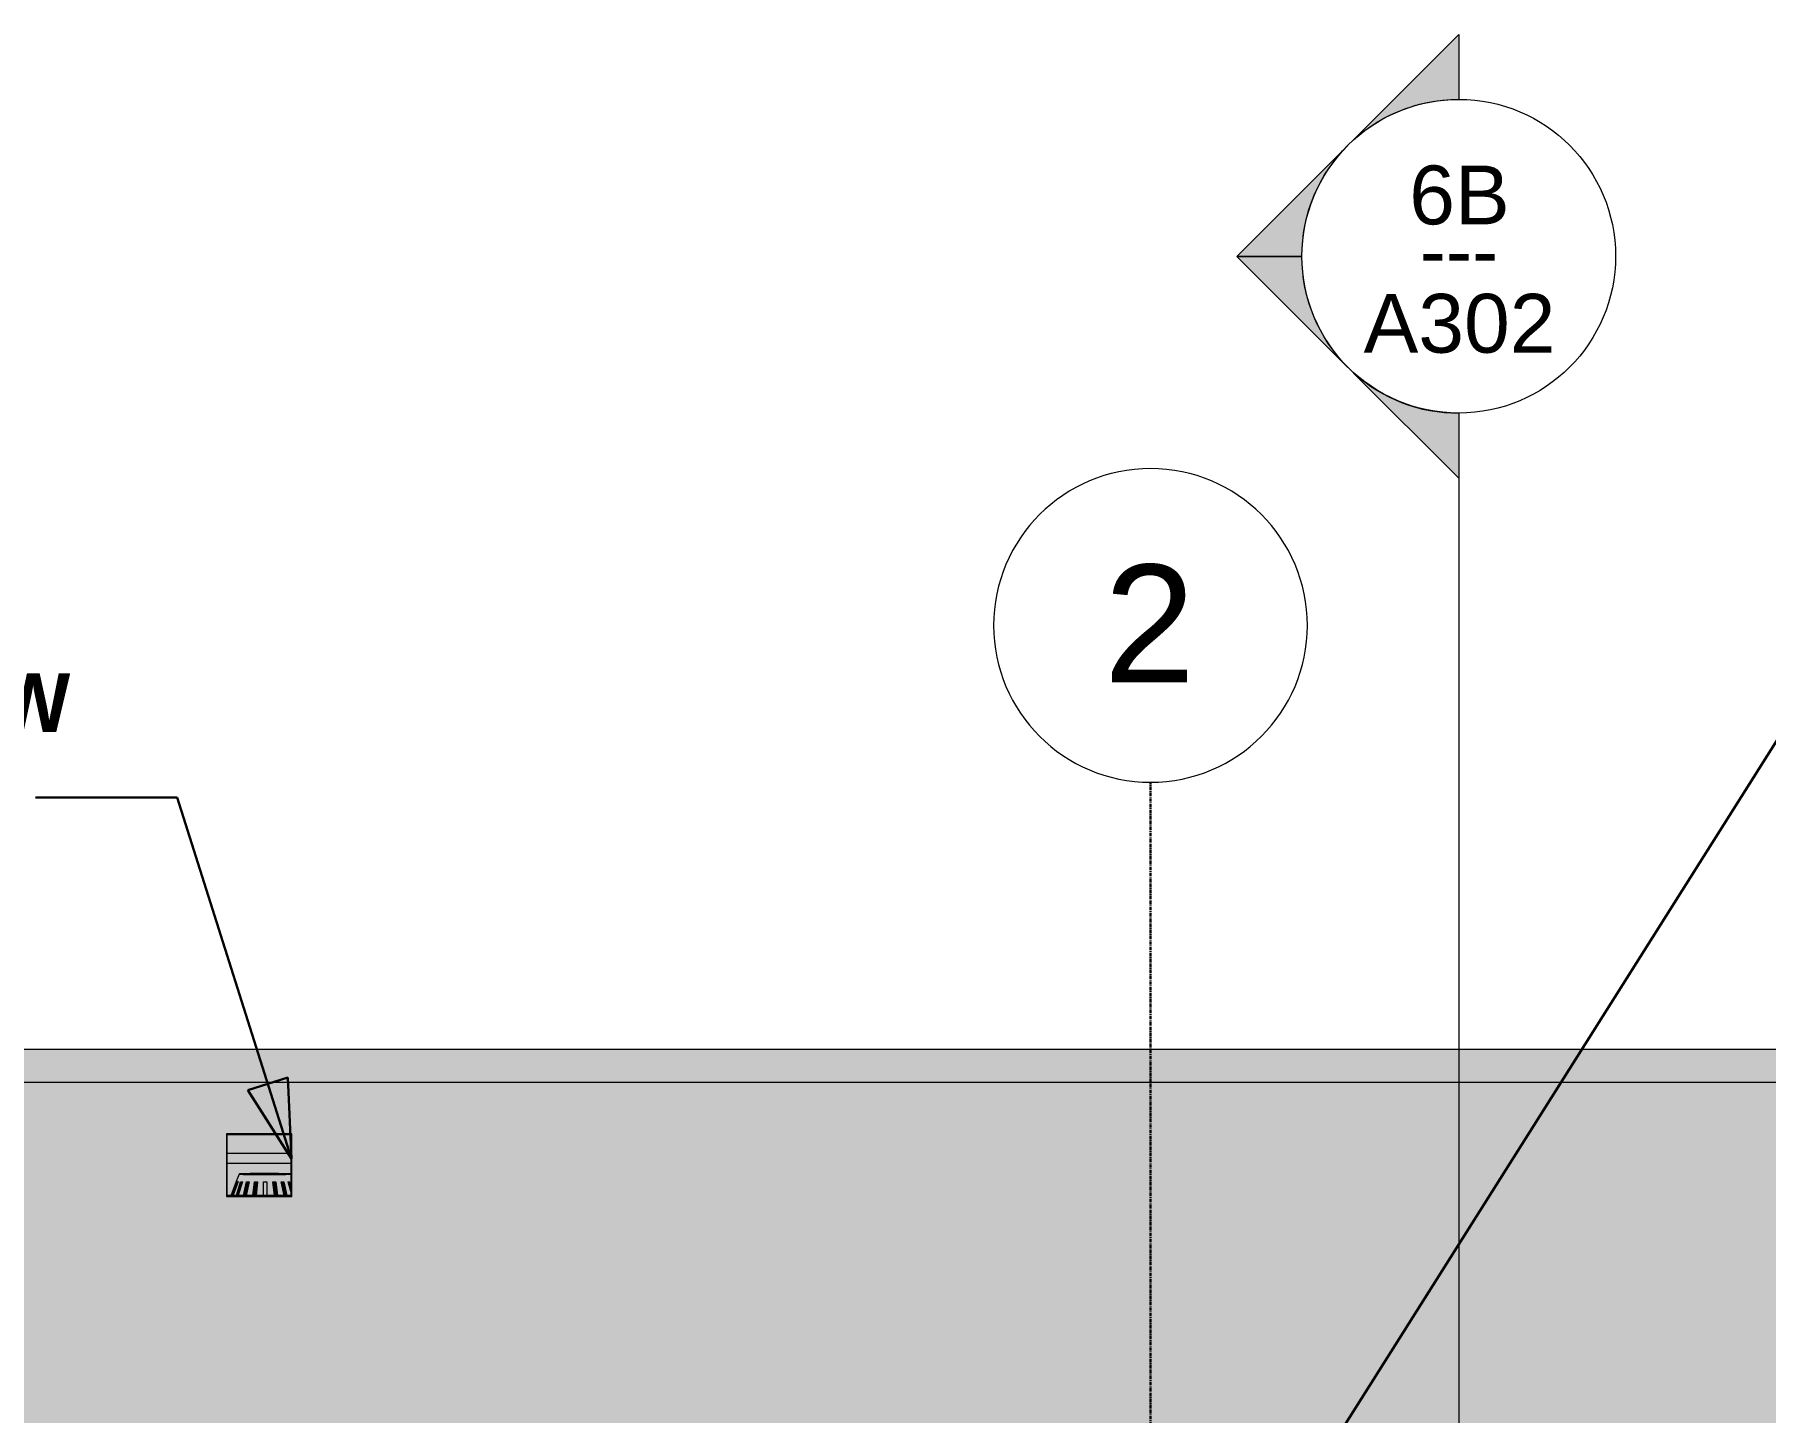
# Model space of a CAD drawing. Header units: inches. Extents: x -4168 to 4202, y -264 to 629.
# Drawn here: x -3325.1 to -3060.2, y 374.1 to 584.9 of the extents above; entities that cross this region are included whole.
import ezdxf

# ---------------------------------------------------------------- set-up
doc = ezdxf.new("R2010")
doc.units = ezdxf.units.IN
doc.header["$MEASUREMENT"] = 0
doc.linetypes.add('Grid Line 1_2__2_', pattern=[0.875, 0.5, -0.125, 0.125, -0.125])
for name, color, linetype, lineweight in [('0-1', 7, 'Continuous', 5), ('0-3', 165, 'Continuous', 5), ('A-FLOR-1', 192, 'Continuous', 5), ('A-FLOR-2', 192, 'Continuous', 9), ('A-GENM', 5, 'Continuous', 9), ('A-ROOF-1', 132, 'Continuous', 5), ('A-ROOF-2', 132, 'Continuous', 9), ('A-WALL-3', 113, 'Continuous', 9), ('A-WALL-PATT-3', 111, 'Continuous', 9), ('G-ANNO-SYMB', 111, 'Continuous', 9), ('G-ANNO-TEXT', 231, 'Continuous', 30), ('G-ANNO-TEXT-1', 231, 'Continuous', 9), ('M-EQPM', 50, 'Continuous', 9), ('S-GRID-1', 1, 'Grid Line 1_2__2_', 30), ('S-GRID-IDEN', 1, 'Continuous', 9), ('S-GRID-IDEN-1', 147, 'Continuous', 9)]:
    doc.layers.add(name, color=color, linetype=linetype, lineweight=lineweight)
doc.styles.add('Arial', font='arial.ttf', dxfattribs={"height": 9})
doc.styles.add('Arial_1', font='arial.ttf', dxfattribs={"height": 18})
doc.styles.add('Century Gothic', font='ufonts.com_century-gothic.ttf', dxfattribs={"height": 9})
doc.styles.add('Century Gothic_B', font='GOTHICB.TTF', dxfattribs={"height": 9})

# ---------------------------------------------------------------- blocks, each defined once
blk = doc.blocks.new('Grid - Grid Head - Circle-1738874-BUILDING ELEVATION - WEST')
at = {"layer": 'S-GRID-IDEN-1'}
for start, end in [(0, 180), (180, 360)]:
    blk.add_arc((-3481.32, 494.5), 24, start, end, dxfattribs=at)
blk = doc.blocks.new('CTR - 1st Phase - Structure_rvt-1-BUILDING ELEVATION - WEST')
at = {"layer": 'S-GRID-1'}
blk.add_line((-3154.32, -159.84), (-3154.32, 470.5), dxfattribs=at)
at = {"layer": '0-3'}
blk.add_blockref('Grid - Grid Head - Circle-1738874-BUILDING ELEVATION - WEST', (327, 0), dxfattribs=at)
at = {"layer": 'S-GRID-IDEN', "insert": (-3161.45, 503.79), "char_height": 18, "width": 16.968, "attachment_point": 1, "style": 'Arial_1'}
blk.add_mtext('2', dxfattribs=at)
blk = doc.blocks.new('Basic Wall _ EXT - FIBER CEMENT - SMALL - ___-2145937-BUILDING ELEVATION - WEST')
at = {"layer": 'A-WALL-3'}
blk.add_hatch(color=256, dxfattribs=at).paths.add_polyline_path([(-2965.94, 424.54), (-2061.36, 424.54), (-2061.36, 429.66), (-3867.29, 429.66), (-3867.29, 424.54), (-2974.32, 424.54)], flags=0)
for p, q in [((-3867.29, 429.66), (-2061.36, 429.66)), ((-2061.36, 424.54), (-3867.29, 424.54))]:
    blk.add_line(p, q, dxfattribs=at)
blk = doc.blocks.new('Family1 - SCUPPER - east_west-2920096-BUILDING ELEVATION - WEST')
at = {"layer": 'A-GENM'}
h = blk.add_hatch(color=256, dxfattribs=at)
h.paths.add_polyline_path([(-3292.55, 407.13), (-3285.72, 407.13), (-3285.72, 416.73), (-3295.72, 416.73), (-3295.72, 407.13), (-3292.69, 407.13)], flags=0)
h.paths.add_polyline_path([(-3295.59, 407.25), (-3295.6, 407.25), (-3295.6, 416.6), (-3285.85, 416.6), (-3285.85, 407.25), (-3295.45, 407.25)], flags=0)
for p, q in [((-3285.72, 416.73), (-3295.72, 416.73)), ((-3295.72, 416.73), (-3295.72, 407.13)), ((-3295.6, 407.25), (-3295.6, 416.6)), ((-3295.6, 416.6), (-3285.85, 416.6)), ((-3285.85, 416.6), (-3285.85, 407.25)), ((-3285.72, 407.13), (-3285.72, 416.73)), ((-3295.72, 407.13), (-3285.72, 407.13)), ((-3285.85, 407.25), (-3295.6, 407.25))]:
    blk.add_line(p, q, dxfattribs=at)
blk = doc.blocks.new('22142613 - Roof Drains - Type A - 15_ Strainer - 8_ Drain-V26-BUILDING ELEVATION - WEST')
at = {"layer": 'M-EQPM'}
for points in [[(-3293.16, 407.25), (-3293.1, 407.28), (-3292.59, 409.36), (-3292.24, 409.34), (-3292.7, 407.25), (-3291.66, 407.27), (-3291.42, 409.34), (-3290.95, 409.34), (-3291.19, 407.25), (-3290.04, 407.26), (-3290.04, 409.34), (-3289.54, 409.34), (-3289.53, 407.25), (-3288.38, 407.26), (-3288.59, 409.34), (-3288.15, 409.34), (-3287.9, 407.25), (-3286.87, 407.27), (-3287.34, 409.35), (-3286.93, 409.34), (-3286.46, 407.25), (-3285.85, 407.29), (-3285.89, 408.03), (-3286.3, 409.37), (-3286.01, 409.36), (-3285.85, 408.83), (-3285.85, 410.54), (-3286.55, 410.5), (-3288.63, 410.47), (-3292.32, 410.48), (-3293.8, 410.51), (-3294.99, 407.25), (-3294.87, 407.25), (-3294.09, 409.41), (-3293.96, 409.37), (-3294.69, 407.25), (-3294.21, 407.25), (-3293.56, 409.38), (-3293.28, 409.34), (-3293.91, 407.25), (-3293.56, 407.25)], [(-3290.13, 410.47), (-3286.37, 410.51), (-3285.91, 410.56), (-3286.37, 410.59), (-3288.63, 410.62), (-3292.23, 410.61), (-3293.79, 410.55), (-3293.02, 410.5), (-3290.95, 410.47), (-3290.48, 410.47)], [(-3294.84, 407.25), (-3294.72, 407.26), (-3293.95, 409.4), (-3294.1, 409.37), (-3294.87, 407.25)], [(-3294.21, 407.25), (-3293.91, 407.28), (-3293.27, 409.37), (-3293.56, 409.36), (-3294.2, 407.3)], [(-3293.11, 407.25), (-3292.7, 407.27), (-3292.23, 409.35), (-3292.64, 409.34), (-3293.1, 407.27)], [(-3291.19, 407.25), (-3290.98, 409.34), (-3291.42, 409.34), (-3291.66, 407.25), (-3291.21, 407.25)], [(-3288.38, 407.25), (-3287.91, 407.27), (-3288.15, 409.34), (-3288.63, 409.34), (-3288.38, 407.26)], [(-3286.51, 407.25), (-3286.47, 407.28), (-3286.98, 409.36), (-3287.34, 409.34), (-3286.87, 407.25)], [(-3285.85, 407.89), (-3285.85, 408.83), (-3286.02, 409.38), (-3286.3, 409.36), (-3285.89, 408.03)]]:
    blk.add_hatch(color=256, dxfattribs=at).paths.add_polyline_path(points, flags=0)
for p, q in [((-3293.79, 410.55), (-3294.21, 409.43)), ((-3293.1, 407.28), (-3292.64, 409.36)), ((-3292.23, 409.35), (-3292.7, 407.27)), ((-3291.66, 407.26), (-3291.42, 409.34)), ((-3290.95, 409.34), (-3291.19, 407.26)), ((-3290.04, 407.26), (-3290.04, 409.34)), ((-3289.54, 409.34), (-3289.54, 407.26)), ((-3288.38, 407.26), (-3288.63, 409.34)), ((-3288.15, 409.34), (-3287.91, 407.26)), ((-3286.87, 407.27), (-3287.34, 409.35)), ((-3286.94, 409.36), (-3286.47, 407.28)), ((-3285.85, 407.89), (-3286.3, 409.37)), ((-3286.02, 409.38), (-3285.85, 408.83))]:
    blk.add_line(p, q, dxfattribs=at)
at = {"layer": 'M-EQPM', "flags": 128}
for points in [[(-3294.21, 409.43), (-3295, 407.36), (-3295.04, 407.24)], [(-3294.87, 407.25), (-3294.84, 407.34), (-3294.09, 409.41)], [(-3293.95, 409.4), (-3294.7, 407.33), (-3294.72, 407.25)], [(-3294.21, 407.25), (-3294.19, 407.31), (-3293.56, 409.38)], [(-3293.27, 409.37), (-3293.91, 407.3), (-3293.92, 407.25)]]:
    blk.add_lwpolyline(points, dxfattribs=at)
at = {"layer": 'M-EQPM'}
for centre, major_axis, start_param, end_param in [((-3289.79, 410.55), (4, 0), 0.096118, 3.133754), ((-3289.79, 410.55), (4, 0), 3.141593, 6.192746), ((-3289.79, 409.43), (4.43, 0), 3.141593, 3.157508), ((-3289.79, 409.43), (4.43, 0), 3.100973, 3.141593), ((-3289.79, 409.43), (4.43, 0), 3.375724, 3.488791), ((-3289.79, 409.43), (4.43, 0), 3.693397, 3.806455), ((-3289.79, 409.43), (4.43, 0), 4.013027, 4.126075), ((-3289.79, 409.43), (4.43, 0), 4.334077, 4.447116), ((-3289.79, 409.43), (4.43, 0), 4.655871, 4.768907), ((-3289.79, 409.43), (4.43, 0), 4.977662, 5.090701), ((-3289.79, 409.43), (4.43, 0), 5.298703, 5.411751), ((-3289.79, 409.43), (4.43, 0), 5.618323, 5.731381)]:
    blk.add_ellipse(centre, major_axis=major_axis, ratio=0.020571, start_param=start_param, end_param=end_param, dxfattribs=at)
blk = doc.blocks.new('Section - Section Head - Filled-22785-BUILDING ELEVATION - WEST')
at = {"layer": 'G-ANNO-SYMB'}
h = blk.add_hatch(color=256, dxfattribs=at)
edge = h.paths.add_edge_path(flags=0)
edge.add_line((-3123.25, -67.47), (-3107.15, -51.37))
edge.add_line((-3107.15, -51.37), (-3107.15, -61.28))
edge.add_arc((-3107.15, -85.31), 24.03, 90, 132.0784)
h = blk.add_hatch(color=256, dxfattribs=at)
edge = h.paths.add_edge_path(flags=0)
edge.add_arc((-3107.15, -85.31), 24, 135, 180)
edge.add_line((-3131.15, -85.31), (-3141.09, -85.31))
edge.add_line((-3141.09, -85.31), (-3124.12, -68.34))
h = blk.add_hatch(color=256, dxfattribs=at)
edge = h.paths.add_edge_path(flags=0)
edge.add_line((-3124.12, -102.28), (-3141.09, -85.31))
edge.add_line((-3141.09, -85.31), (-3131.15, -85.31))
edge.add_arc((-3107.15, -85.31), 24, 180, 225)
h = blk.add_hatch(color=256, dxfattribs=at)
edge = h.paths.add_edge_path(flags=0)
edge.add_arc((-3107.15, -85.31), 24.03, 227.9216, 270)
edge.add_line((-3107.15, -109.34), (-3107.15, -119.25))
edge.add_line((-3107.15, -119.25), (-3123.25, -103.14))
for p, q in [((-3107.15, -51.37), (-3123.25, -67.47)), ((-3107.15, -61.28), (-3107.15, -51.37)), ((-3124.12, -68.34), (-3141.09, -85.31)), ((-3131.15, -85.31), (-3141.09, -85.31)), ((-3141.09, -85.31), (-3124.12, -102.28)), ((-3141.09, -85.31), (-3131.15, -85.31)), ((-3123.25, -103.14), (-3107.15, -119.25)), ((-3107.15, -119.25), (-3107.15, -109.34))]:
    blk.add_line(p, q, dxfattribs=at)
for centre, radius, start, end in [((-3107.15, -85.34), 24, 90, 270), ((-3107.15, -85.31), 24.03, 90, 132.0784), ((-3107.15, -85.34), 24, 270, 90), ((-3107.15, -85.31), 24, 135, 180), ((-3107.15, -85.31), 24, 180, 225), ((-3107.15, -85.31), 24.03, 227.9216, 270)]:
    blk.add_arc(centre, radius, start, end, dxfattribs=at)

msp = doc.modelspace()

# ---------------------------------------------------------------- hatches: boundary and pattern name
at = {"layer": 'A-FLOR-1'}
h = msp.add_hatch(color=256, dxfattribs=at)
h.paths.add_polyline_path([(-2637.5221, 407.25), (-2636.7767, 407.25), (-2635.5237, 410.5461), (-2634.9352, 410.5866), (-2633.0487, 410.6271), (-2633.0487, 413.7085), (-2642.7987, 413.7085), (-2642.7987, 412.198), (-2641.7487, 412.198), (-2641.7487, 407.25), (-2639.1487, 407.25)], flags=0)
h.paths.add_polyline_path([(-3288.5406, 412.198), (-3285.8487, 412.198), (-3285.8487, 413.7085), (-3295.5987, 413.7085), (-3295.5987, 412.198), (-3292.7302, 412.198)], flags=0)
h.paths.add_polyline_path([(-2940.8017, 412.198), (-2940.2487, 412.198), (-2940.2487, 413.7085), (-2949.9987, 413.7085), (-2949.9987, 412.198), (-2944.9913, 412.198)], flags=0)
at = {"layer": 'A-ROOF-1'}
h = msp.add_hatch(color=256, dxfattribs=at)
h.paths.add_polyline_path([(-2941.2737, 407.25), (-2941.2737, 409.3379), (-2941.7737, 409.3362), (-2941.7737, 407.25)], flags=0)
h.paths.add_polyline_path([(-3560.9237, 407.25), (-3560.9237, 409.3379), (-3561.4237, 409.3362), (-3561.4237, 407.25)], flags=0)
h.paths.add_polyline_path([(-2642.7987, 407.25), (-2641.7487, 407.25), (-2641.7487, 412.1604), (-2642.7987, 412.1166), (-2642.7987, 407.3596)], flags=0)
h.paths.add_polyline_path([(-3295.5987, 407.25), (-3295.0392, 407.25), (-3293.7862, 410.5461), (-3293.1977, 410.5866), (-3290.9465, 410.6236), (-3287.3375, 410.6096), (-3285.8487, 410.6271), (-3285.8487, 412.1604), (-3295.5987, 412.1604), (-3295.5987, 407.337)], flags=0)
h.paths.add_polyline_path([(-3554.6487, 407.25), (-3554.6487, 411.5801), (-3564.3987, 411.5801), (-3564.3987, 410.5933), (-3562.334, 410.6236), (-3558.725, 410.6096), (-3557.1737, 410.5461), (-3555.9208, 407.25), (-3555.1754, 407.25)], flags=0)
h.paths.add_polyline_path([(-2373.9987, 407.25), (-2370.7767, 407.25), (-2369.5237, 410.5461), (-2368.9352, 410.5866), (-2366.684, 410.6236), (-2364.2487, 410.6271), (-2364.2487, 416.6016), (-2373.9987, 416.6016), (-2373.9987, 407.3596)], flags=0)
h.paths.add_polyline_path([(-2365.7737, 407.25), (-2365.2737, 407.2597), (-2365.2737, 409.3379), (-2365.7737, 409.3362), (-2365.7737, 407.2543)], flags=0)
h.paths.add_polyline_path([(-2946.7767, 407.25), (-2945.5237, 410.5461), (-2944.9352, 410.5866), (-2942.684, 410.6236), (-2940.2487, 410.6271), (-2940.2487, 412.1604), (-2949.9987, 412.1604), (-2949.9987, 407.25), (-2946.9117, 407.25)], flags=0)
h.paths.add_polyline_path([(-3289.5362, 407.25), (-3289.5362, 409.3379), (-3290.0362, 409.3362), (-3290.0362, 407.25)], flags=0)
h.paths.add_polyline_path([(-2633.0487, 413.7085), (-2633.0487, 416.6016), (-2642.7987, 416.6016), (-2642.7987, 413.7085), (-2639.1487, 413.7085)], flags=0)
h.paths.add_polyline_path([(-2949.181, 413.7085), (-2940.2487, 413.7085), (-2940.2487, 416.6016), (-2949.9987, 416.6016), (-2949.9987, 413.7085)], flags=0)
h.paths.add_polyline_path([(-3292.7302, 413.7085), (-3285.8487, 413.7085), (-3285.8487, 416.6016), (-3295.5987, 416.6016), (-3295.5987, 413.7085)], flags=0)
at = {"layer": 'A-WALL-PATT-3'}
h = msp.add_hatch(dxfattribs=at)
h.set_pattern_fill('FP_2', color=256, style=0, pattern_type=2)
h.set_pattern_definition([(0, (-3826.77, 140.604), (-38.4, 76.8), [0.392, -38.007]), (0, (-3826.77, 140.996), (-38.4, 76.8), [0.392, -38.007]), (0, (-3826.77, 150.204), (-38.4, 76.8), [0.392, -38.007]), (0, (-3826.77, 150.596), (-38.4, 76.8), [0.392, -38.007]), (0, (-3826.77, 159.804), (-38.4, 76.8), [0.392, -38.007]), (0, (-3826.77, 160.196), (-38.4, 76.8), [0.392, -38.007]), (0, (-3826.77, 169.404), (-38.4, 76.8), [0.392, -38.007]), (0, (-3826.77, 169.796), (-38.4, 76.8), [0.392, -38.007]), (0, (-3826.77, 179.004), (-38.4, 76.8), [0.392, -38.007]), (0, (-3826.77, 179.396), (-38.4, 76.8), [0.392, -38.007]), (0, (-3826.77, 188.604), (-38.4, 76.8), [0.392, -38.007]), (0, (-3826.77, 188.996), (-38.4, 76.8), [0.392, -38.007]), (0, (-3826.77, 198.204), (-38.4, 76.8), [0.392, -38.007]), (0, (-3826.77, 198.596), (-38.4, 76.8), [0.392, -38.007]), (0, (-3826.77, 207.804), (-38.4, 76.8), [0.392, -38.007]), (0, (-3826.77, 208.196), (-38.4, 76.8), [0.392, -38.007]), (0, (-3791.87, 140.604), (-38.4, 76.8), [0.392, -38.007]), (0, (-3791.87, 140.996), (-38.4, 76.8), [0.392, -38.007]), (0, (-3791.87, 150.204), (-38.4, 76.8), [0.392, -38.007]), (0, (-3791.87, 150.596), (-38.4, 76.8), [0.392, -38.007]), (0, (-3791.87, 159.804), (-38.4, 76.8), [0.392, -38.007]), (0, (-3791.87, 160.196), (-38.4, 76.8), [0.392, -38.007]), (0, (-3791.87, 169.404), (-38.4, 76.8), [0.392, -38.007]), (0, (-3791.87, 169.796), (-38.4, 76.8), [0.392, -38.007]), (0, (-3791.87, 179.004), (-38.4, 76.8), [0.392, -38.007]), (0, (-3791.87, 179.396), (-38.4, 76.8), [0.392, -38.007]), (0, (-3791.87, 188.604), (-38.4, 76.8), [0.392, -38.007]), (0, (-3791.87, 188.996), (-38.4, 76.8), [0.392, -38.007]), (0, (-3791.87, 198.204), (-38.4, 76.8), [0.392, -38.007]), (0, (-3791.87, 198.596), (-38.4, 76.8), [0.392, -38.007]), (0, (-3791.87, 207.804), (-38.4, 76.8), [0.392, -38.007]), (0, (-3791.87, 208.196), (-38.4, 76.8), [0.392, -38.007]), (90, (-3828.51, 136), (-38.4, 2e-15), [76.8, 0, 0, 0]), (90, (-3828.136, 136), (-38.4, 2e-15), [76.8, 0, 0, 0]), (90, (-3826.77, 140.604), (-38.4, 2e-15), [0.392, -76.407]), (90, (-3826.77, 150.204), (-38.4, 2e-15), [0.392, -76.407]), (90, (-3826.77, 159.804), (-38.4, 2e-15), [0.392, -76.407]), (90, (-3826.77, 169.404), (-38.4, 2e-15), [0.392, -76.407]), (90, (-3826.77, 179.004), (-38.4, 2e-15), [0.392, -76.407]), (90, (-3826.77, 188.604), (-38.4, 2e-15), [0.392, -76.407]), (90, (-3826.77, 198.204), (-38.4, 2e-15), [0.392, -76.407]), (90, (-3826.77, 207.804), (-38.4, 2e-15), [0.392, -76.407]), (90, (-3826.377, 140.604), (-38.4, 2e-15), [0.392, -76.407]), (90, (-3826.377, 150.204), (-38.4, 2e-15), [0.392, -76.407]), (90, (-3826.377, 159.804), (-38.4, 2e-15), [0.392, -76.407]), (90, (-3826.377, 169.404), (-38.4, 2e-15), [0.392, -76.407]), (90, (-3826.377, 179.004), (-38.4, 2e-15), [0.392, -76.407]), (90, (-3826.377, 188.604), (-38.4, 2e-15), [0.392, -76.407]), (90, (-3826.377, 198.204), (-38.4, 2e-15), [0.392, -76.407]), (90, (-3826.377, 207.804), (-38.4, 2e-15), [0.392, -76.407]), (90, (-3791.87, 140.604), (-38.4, 2e-15), [0.392, -76.407]), (90, (-3791.87, 150.204), (-38.4, 2e-15), [0.392, -76.407]), (90, (-3791.87, 159.804), (-38.4, 2e-15), [0.392, -76.407]), (90, (-3791.87, 169.404), (-38.4, 2e-15), [0.392, -76.407]), (90, (-3791.87, 179.004), (-38.4, 2e-15), [0.392, -76.407]), (90, (-3791.87, 188.604), (-38.4, 2e-15), [0.392, -76.407]), (90, (-3791.87, 198.204), (-38.4, 2e-15), [0.392, -76.407]), (90, (-3791.87, 207.804), (-38.4, 2e-15), [0.392, -76.407]), (90, (-3791.477, 140.604), (-38.4, 2e-15), [0.392, -76.407]), (90, (-3791.477, 150.204), (-38.4, 2e-15), [0.392, -76.407]), (90, (-3791.477, 159.804), (-38.4, 2e-15), [0.392, -76.407]), (90, (-3791.477, 169.404), (-38.4, 2e-15), [0.392, -76.407]), (90, (-3791.477, 179.004), (-38.4, 2e-15), [0.392, -76.407]), (90, (-3791.477, 188.604), (-38.4, 2e-15), [0.392, -76.407]), (90, (-3791.477, 198.204), (-38.4, 2e-15), [0.392, -76.407]), (90, (-3791.477, 207.804), (-38.4, 2e-15), [0.392, -76.407]), (180, (-3790.11, 136), (-38.4, 76.8), [38.025, -0.375]), (180, (-3790.11, 145.6), (-38.4, 76.8), [38.025, -0.375]), (180, (-3790.11, 155.2), (-38.4, 76.8), [38.025, -0.375]), (180, (-3790.11, 164.8), (-38.4, 76.8), [38.025, -0.375]), (180, (-3790.11, 174.4), (-38.4, 76.8), [38.025, -0.375]), (180, (-3790.11, 184), (-38.4, 76.8), [38.025, -0.375]), (180, (-3790.11, 193.6), (-38.4, 76.8), [38.025, -0.375]), (180, (-3790.11, 203.2), (-38.4, 76.8), [38.025, -0.375])])
h.paths.add_polyline_path([(-3851.8487, 349.5), (-3713.1237, 349.5), (-3713.1237, 362.7994), (-3713.5899, 362.8607), (-3714.3737, 363.1854), (-3715.0468, 363.7019), (-3715.5633, 364.375), (-3715.888, 365.1588), (-3715.9987, 366), (-3715.888, 366.8411), (-3715.5633, 367.625), (-3715.0468, 368.2981), (-3714.3737, 368.8146), (-3713.5899, 369.1392), (-3712.7487, 369.25), (-3711.9076, 369.1392), (-3711.1237, 368.8146), (-3710.4506, 368.2981), (-3709.9342, 367.625), (-3709.6095, 366.8411), (-3709.4987, 366), (-3709.6095, 365.1588), (-3709.9342, 364.375), (-3710.4506, 363.7019), (-3711.1237, 363.1854), (-3711.9076, 362.8607), (-3712.3737, 362.7994), (-3712.3737, 349.5), (-3597.9237, 349.5), (-3597.9237, 362.7994), (-3598.3899, 362.8607), (-3599.1737, 363.1854), (-3599.8468, 363.7019), (-3600.3633, 364.375), (-3600.688, 365.1588), (-3600.7987, 366), (-3600.688, 366.8411), (-3600.3633, 367.625), (-3599.8468, 368.2981), (-3599.1737, 368.8146), (-3598.3899, 369.1392), (-3597.5487, 369.25), (-3596.7076, 369.1392), (-3595.9237, 368.8146), (-3595.2506, 368.2981), (-3594.7342, 367.625), (-3594.4095, 366.8411), (-3594.3042, 365.9585), (-3594.4095, 365.1588), (-3594.7342, 364.375), (-3595.2506, 363.7019), (-3595.9237, 363.1854), (-3596.7076, 362.8607), (-3597.1737, 362.7994), (-3597.1737, 349.5), (-3060.3237, 349.5), (-3060.3237, 362.7994), (-3060.7899, 362.8607), (-3061.5737, 363.1854), (-3062.2468, 363.7019), (-3062.7633, 364.375), (-3063.088, 365.1588), (-3063.1987, 366), (-3063.088, 366.8411), (-3062.7633, 367.625), (-3062.2468, 368.2981), (-3061.5737, 368.8146), (-3060.7899, 369.1392), (-3059.9487, 369.25), (-3059.1076, 369.1392), (-3058.3237, 368.8146), (-3057.6506, 368.2981), (-3057.1342, 367.625), (-3056.8095, 366.8411), (-3056.6987, 366), (-3056.8095, 365.1588), (-3057.1342, 364.375), (-3057.6506, 363.7019), (-3058.3237, 363.1854), (-3059.1076, 362.8607), (-3059.5737, 362.7994), (-3059.5737, 349.5), (-2945.1237, 349.5), (-2945.1237, 362.7994), (-2945.5899, 362.8607), (-2946.3737, 363.1854), (-2947.0468, 363.7019), (-2947.5633, 364.375), (-2947.888, 365.1588), (-2947.9987, 366), (-2947.888, 366.8411), (-2947.5633, 367.625), (-2947.0468, 368.2981), (-2946.3737, 368.8146), (-2945.5899, 369.1392), (-2944.7487, 369.25), (-2943.9076, 369.1392), (-2943.1237, 368.8146), (-2942.4506, 368.2981), (-2941.9342, 367.625), (-2941.6095, 366.8411), (-2941.4987, 366), (-2941.6095, 365.1588), (-2941.9342, 364.375), (-2942.4506, 363.7019), (-2943.1237, 363.1854), (-2943.9076, 362.8607), (-2944.3737, 362.7994), (-2944.3737, 349.5), (-2791.5237, 349.5), (-2791.5237, 362.7994), (-2791.9899, 362.8607), (-2792.7737, 363.1854), (-2793.4468, 363.7019), (-2793.9633, 364.375), (-2794.288, 365.1588), (-2794.3987, 366), (-2794.288, 366.8411), (-2793.9633, 367.625), (-2793.4468, 368.2981), (-2792.7737, 368.8146), (-2791.9899, 369.1392), (-2791.1487, 369.25), (-2790.3076, 369.1392), (-2789.5237, 368.8146), (-2788.8506, 368.2981), (-2788.3342, 367.625), (-2788.0095, 366.8411), (-2787.8987, 366), (-2788.0095, 365.1588), (-2788.3342, 364.375), (-2788.8506, 363.7019), (-2789.5237, 363.1854), (-2790.3076, 362.8607), (-2790.7737, 362.7994), (-2790.7737, 349.5), (-2676.3237, 349.5), (-2676.3237, 362.7994), (-2676.7899, 362.8607), (-2677.5737, 363.1854), (-2678.2468, 363.7019), (-2678.7633, 364.375), (-2679.088, 365.1588), (-2679.1987, 366), (-2679.088, 366.8411), (-2678.7633, 367.625), (-2678.2468, 368.2981), (-2677.5737, 368.8146), (-2676.7899, 369.1392), (-2675.9487, 369.25), (-2675.1076, 369.1392), (-2674.3237, 368.8146), (-2673.6506, 368.2981), (-2673.1342, 367.625), (-2672.8095, 366.8411), (-2672.6987, 366), (-2672.8095, 365.1588), (-2673.1342, 364.375), (-2673.6506, 363.7019), (-2674.3237, 363.1854), (-2675.1076, 362.8607), (-2675.5737, 362.7994), (-2675.5737, 349.5), (-2068.4237, 349.5), (-2068.4237, 424.5388), (-3851.8487, 424.5388), (-3851.8487, 359.4986)], flags=0)
h.paths.add_polyline_path([(-2949.9987, 407.125), (-2950.1237, 407.125), (-2950.1237, 416.7266), (-2940.1237, 416.7266), (-2940.1237, 407.125), (-2949.181, 407.125)], flags=0)
h.paths.add_polyline_path([(-3554.5237, 407.125), (-3564.5237, 407.125), (-3564.5237, 416.7266), (-3554.5237, 416.7266), (-3554.5237, 407.25)], flags=0)
h.paths.add_polyline_path([(-2364.1237, 407.125), (-2374.1237, 407.125), (-2374.1237, 416.7266), (-2364.1237, 416.7266), (-2364.1237, 407.25)], flags=0)
h.paths.add_polyline_path([(-3295.5987, 407.125), (-3295.7237, 407.125), (-3295.7237, 416.7266), (-3285.7237, 416.7266), (-3285.7237, 407.125), (-3292.7302, 407.125)], flags=0)
h.paths.add_polyline_path([(-2633.0487, 407.125), (-2642.9237, 407.125), (-2642.9237, 416.7266), (-2632.9237, 416.7266), (-2632.9237, 407.125)], flags=0)
at = {"layer": 'G-ANNO-TEXT'}
msp.add_hatch(color=256, dxfattribs=at).paths.add_polyline_path([(-3285.772, 412.9008), (-3286.3255, 425.3118), (-3292.4568, 423.3723)], flags=0)

# ---------------------------------------------------------------- linework, layer by layer
at = {"layer": 'A-FLOR-2'}
for p, q in [((-3285.8487, 413.7085), (-3295.5987, 413.7085)), ((-3295.5987, 412.198), (-3285.8487, 412.198))]:
    msp.add_line(p, q, dxfattribs=at)
at = {"layer": 'A-ROOF-2'}
msp.add_line((-3285.8487, 412.1604), (-3295.5987, 412.1604), dxfattribs=at)
at = {"layer": 'G-ANNO-SYMB'}
msp.add_line((-3107.1488, 526.9531), (-3107.1488, -61.307), dxfattribs=at)
at = {"layer": 'G-ANNO-TEXT'}
for p, q in [((-3161.1976, 314.2359), (-3042.5182, 502.2189)), ((-3303.2583, 468.1797), (-3324.9246, 468.1797)), ((-3285.772, 412.9008), (-3303.2583, 468.1797)), ((-3286.3255, 425.3118), (-3292.4568, 423.3723)), ((-3285.772, 412.9008), (-3286.3255, 425.3118)), ((-3292.4568, 423.3723), (-3285.772, 412.9008))]:
    msp.add_line(p, q, dxfattribs=at)

# ---------------------------------------------------------------- block references
at = {"layer": '0-1'}
msp.add_blockref('CTR - 1st Phase - Structure_rvt-1-BUILDING ELEVATION - WEST', (0, 0), dxfattribs=at)
at = {"layer": 'A-GENM'}
msp.add_blockref('Family1 - SCUPPER - east_west-2920096-BUILDING ELEVATION - WEST', (0, 0), dxfattribs=at)
at = {"layer": 'A-WALL-3'}
msp.add_blockref('Basic Wall _ EXT - FIBER CEMENT - SMALL - ___-2145937-BUILDING ELEVATION - WEST', (0, 0), dxfattribs=at)
at = {"layer": 'G-ANNO-SYMB', "extrusion": (0, 0, -1), "rotation": 180}
msp.add_blockref('Section - Section Head - Filled-22785-BUILDING ELEVATION - WEST', (0, 465.6461), dxfattribs=at)
at = {"layer": 'M-EQPM'}
msp.add_blockref('22142613 - Roof Drains - Type A - 15_ Strainer - 8_ Drain-V26-BUILDING ELEVATION - WEST', (0, 0), dxfattribs=at)

# ---------------------------------------------------------------- texts
at = {"layer": 'G-ANNO-SYMB', "char_height": 9, "attachment_point": 1}
for s, insert, width, style in [('6B', (-3114.7217, 564.8617), 18.786, 'Arial'), ('---', (-3113.1211, 556.355), 15.453, 'Century Gothic'), ('A302', (-3121.7138, 545.2255), 35.754, 'Arial')]:
    msp.add_mtext(s, dxfattribs=dict(at, insert=insert, width=width, style=style))
at = {"layer": 'G-ANNO-TEXT-1', "insert": (-3516.1832, 487.1868), "char_height": 9, "width": 231.795, "attachment_point": 1, "style": 'Century Gothic_B'}
msp.add_mtext('DECORATIVE METAL OVERFLOW', dxfattribs=at)

doc.saveas('drawing.dxf')
